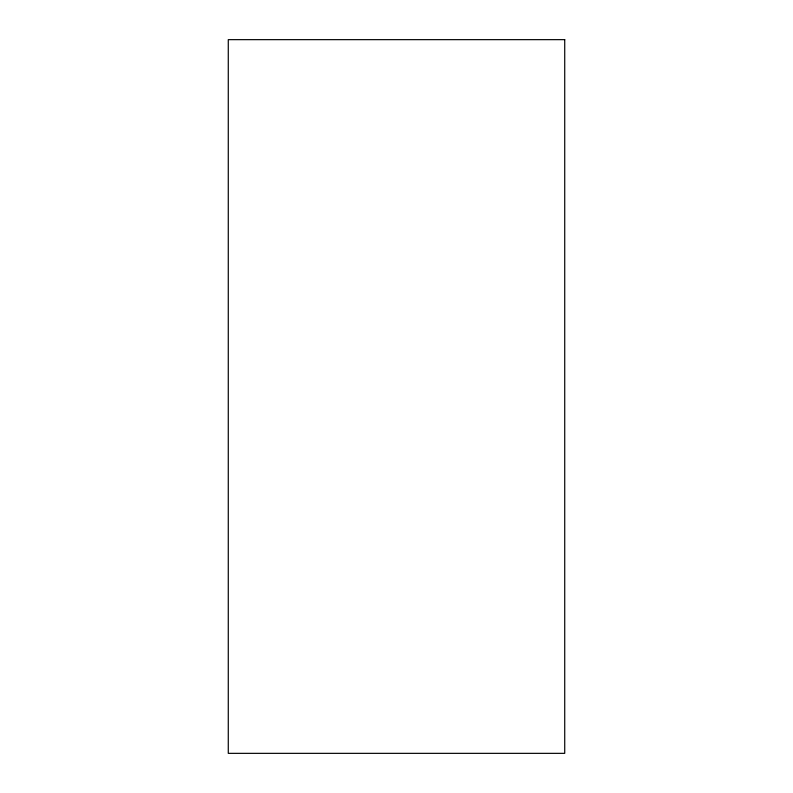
<?xml version="1.0" encoding="UTF-8"?>
<svg xmlns="http://www.w3.org/2000/svg" width="793" height="793" viewBox="0 0 793 793"><rect width="100%" height="100%" fill="white"/><g stroke="black" fill="none" stroke-linecap="round" stroke-linejoin="round"><path stroke-width="1.19" d="M564.725 39.65L228.275 39.65L228.275 753.35L564.725 753.35L564.725 39.65"/></g></svg>
